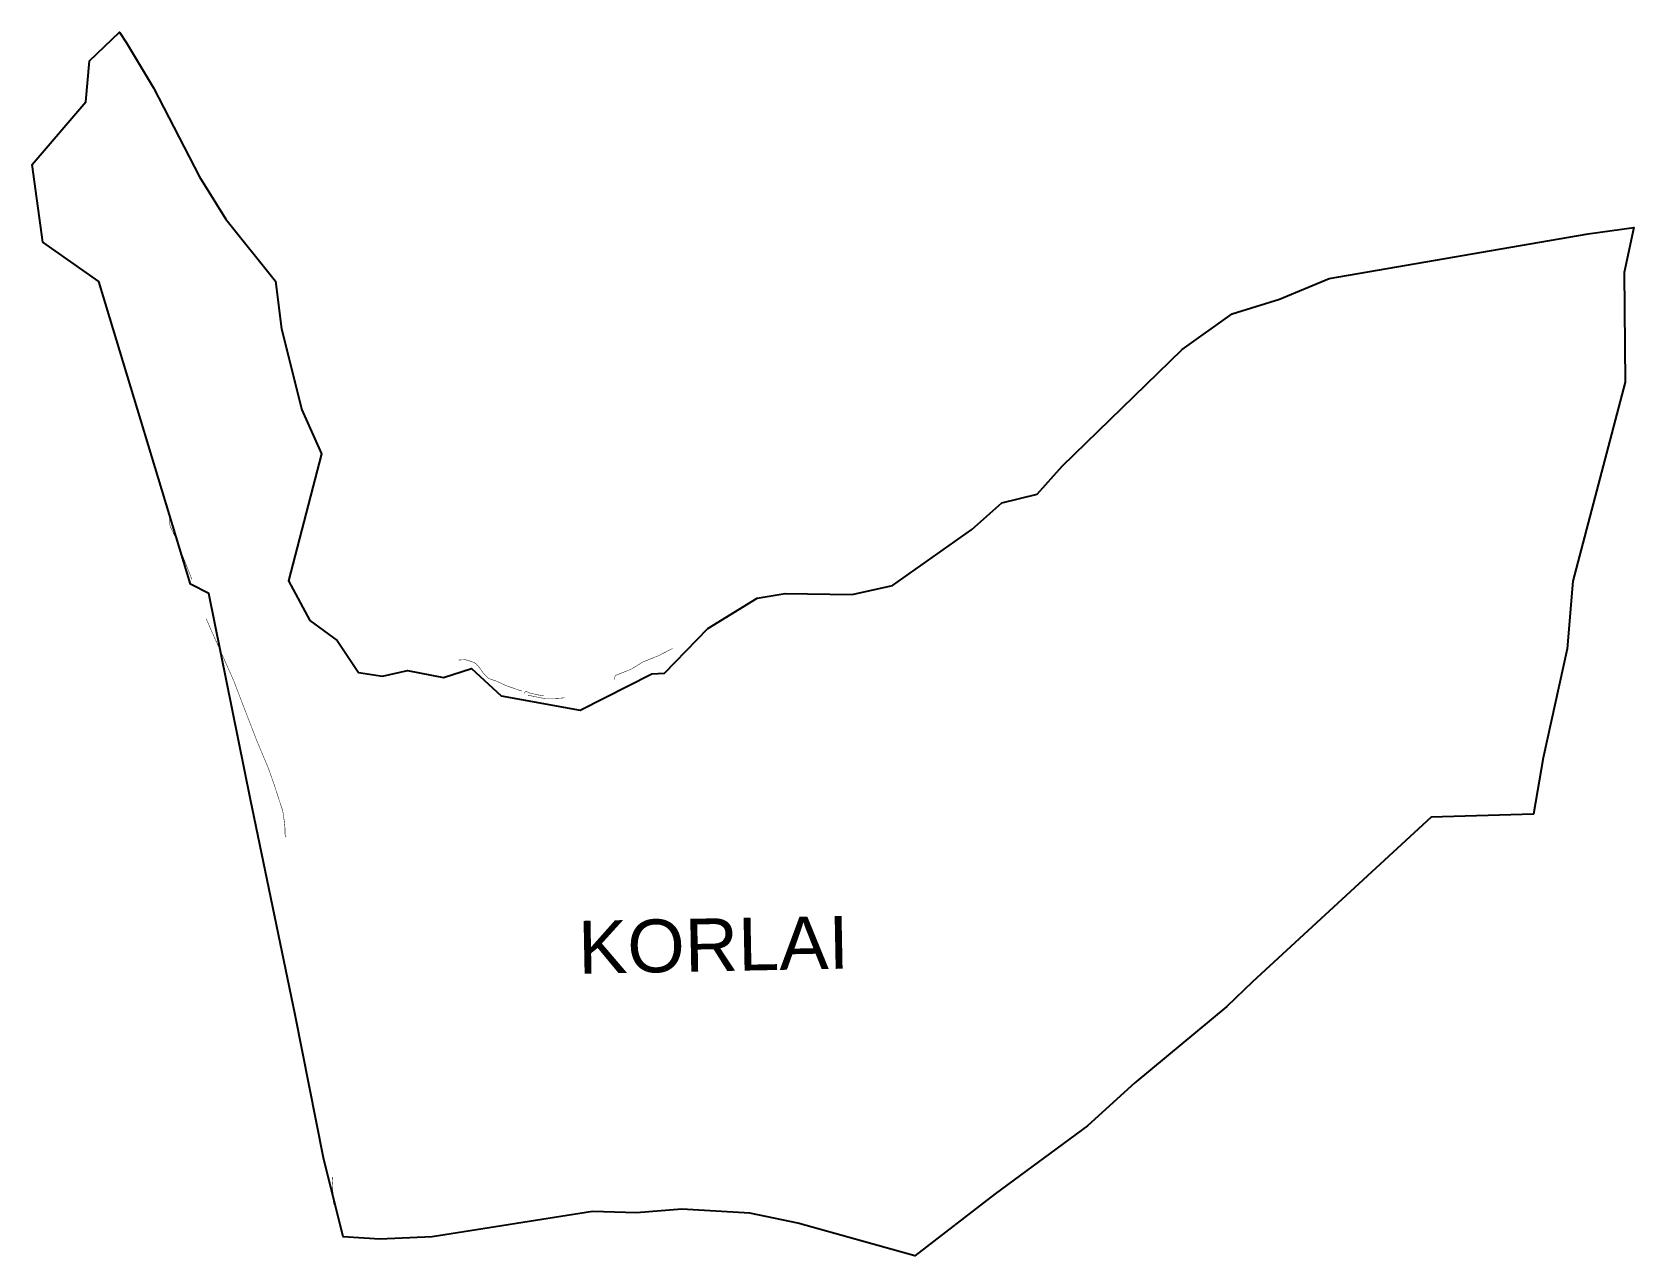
# Model space of a CAD drawing. Header units: metres. Extents: x 278911 to 282207, y 2048811 to 2051329.
import ezdxf

# ---------------------------------------------------------------- set-up
doc = ezdxf.new("R2010")
doc.units = ezdxf.units.M
for name, color, linetype in [('SEAWALL', 170, 'Continuous'), ('village', 3, 'Continuous'), ('VILLAGE NAME', 250, 'Continuous')]:
    doc.layers.add(name, color=color, linetype=linetype)
doc.styles.get("Standard").update_dxf_attribs({"font": 'simplex.shx'})

msp = doc.modelspace()

# ---------------------------------------------------------------- linework, layer by layer
at = {"layer": 'SEAWALL', "color": 30, "const_width": 1, "flags": 128}
for points in [[(279195.3, 2050333.8), (279194.5, 2050330.3), (279194, 2050323.3), (279195.6, 2050312.4), (279206.8, 2050288.6), (279231.3, 2050226), (279240.4, 2050202.8)], [(279269.6, 2050122.1), (279281.2, 2050095.8), (279326.1, 2049995.1), (279354.5, 2049921), (279373.6, 2049871.6), (279397.5, 2049814.7), (279410.3, 2049778.5), (279427.3, 2049726), (279430.3, 2049705.6), (279432, 2049690), (279431.8, 2049679.7), (279432.6, 2049674.3), (279434, 2049672.7)], [(279918.9, 2049973.2), (279885.8, 2049984.6), (279868.1, 2049993), (279850.6, 2049999.1), (279838.9, 2050011.1), (279829.7, 2050024.4), (279822.3, 2050031.2), (279810, 2050035.8), (279802.7, 2050037.7), (279789.1, 2050037)], [(280228.9, 2050060.8), (280199.5, 2050045.7), (280168.1, 2050033), (280143.5, 2050017.9), (280111.9, 2050005.4), (280110.5, 2050002.9), (280109.3, 2049996.6)], [(279963.6, 2049963.5), (279951.4, 2049965.4), (279935.6, 2049969), (279931.3, 2049970.8), (279929.1, 2049972.1), (279926.6, 2049971.7), (279924.9, 2049970.2), (279924, 2049968.4)], [(280008, 2049959.4), (279996.4, 2049958.4), (279980.5, 2049957.7), (279968.7, 2049957.8), (279959.6, 2049958.9), (279931.7, 2049964.6)], [(279529.1, 2048972.9), (279529, 2048963.3), (279531.3, 2048929.4), (279531.5, 2048916.4)]]:
    msp.add_lwpolyline(points, dxfattribs=at)
at = {"layer": 'village', "color": 3, "true_color": 0x00ff00}
msp.add_polyline3d([(279483.2, 2050118.1, 0), (279538.9, 2050077.5, 0), (279583.2, 2050011.4, 0), (279632.7, 2050003.7, 0), (279683.7, 2050015.3, 0), (279757.9, 2050001.3, 0), (279815.6, 2050019.9, 0), (279876.5, 2049963.4, 0), (280039.1, 2049933.5, 0), (280186.2, 2050008.6, 0), (280212.5, 2050010.2, 0), (280301.4, 2050101.8, 0), (280403, 2050164.2, 0), (280460.6, 2050174.1, 0), (280598.2, 2050171.9, 0), (280681.6, 2050190.7, 0), (280844.4, 2050305.6, 0), (280906.2, 2050360.4, 0), (280978.9, 2050378.7, 0), (281030.2, 2050436.1, 0), (281277.6, 2050676.4, 0), (281380, 2050749.7, 0), (281477.5, 2050779.8, 0), (281579.4, 2050821.9, 0), (282112.6, 2050914.2, 0), (282206.6, 2050927.5, 0), (282186.2, 2050834.5, 0), (282188.4, 2050609.2, 0), (282080.9, 2050199.5, 0), (282069.5, 2050059.8, 0), (282019.9, 2049835.8, 0), (282000.3, 2049719.6, 0), (281789.6, 2049713.8, 0), (281421.7, 2049374.8, 0), (281369.4, 2049324.2, 0), (281179.9, 2049166.6, 0), (281082.8, 2049078.1, 0), (280892.5, 2048938.6, 0), (280727.1, 2048810.5, 0), (280487, 2048878.2, 0), (280387.8, 2048898.7, 0), (280247.8, 2048907.2, 0), (280154.8, 2048899.3, 0), (280064.4, 2048901.8, 0), (279734.3, 2048849.7, 0), (279627.1, 2048845, 0), (279551.2, 2048850.1, 0), (279510.8, 2049012.2, 0), (279452.8, 2049306.7, 0), (279360.9, 2049749.9, 0), (279275, 2050173.9, 0), (279237.4, 2050193, 0), (279049.2, 2050816.3, 0), (278933.5, 2050897.2, 0), (278911.5, 2051056.5, 0), (279022.1, 2051185.6, 0), (279029.7, 2051269.9, 0), (279091.6, 2051329.5, 0), (279106, 2051307, 0), (279161.4, 2051214.4, 0), (279256.3, 2051031.6, 0), (279310.3, 2050944.5, 0), (279412.5, 2050816.9, 0), (279424.8, 2050718.3, 0), (279466.2, 2050552.2, 0), (279506.7, 2050461.1, 0), (279439.2, 2050200.3, 0)], close=True, dxfattribs=at)

# ---------------------------------------------------------------- texts
at = {"layer": 'VILLAGE NAME', "insert": (280033.6, 2049500), "char_height": 108.748, "attachment_point": 1, "rotation": 1.1028}
msp.add_mtext_dynamic_manual_height_columns('{\\fArial|b0|i0|c0|p34;KORLAI}', width=726.929, gutter_width=543.7, heights=[0], dxfattribs=at)

doc.saveas('drawing.dxf')
